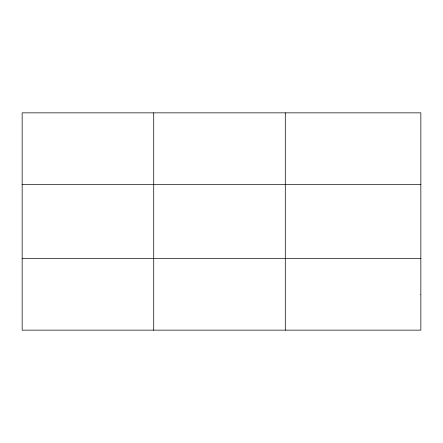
<?xml version="1.0" encoding="UTF-8"?>
<svg xmlns="http://www.w3.org/2000/svg" width="443" height="443" viewBox="0 0 443 443"><rect width="100%" height="100%" fill="white"/><g stroke="black" fill="none" stroke-linecap="round" stroke-linejoin="round"><path stroke-width="0.66" d="M153.721 330.146L153.721 112.854M285.292 330.146L285.292 112.854M22.15 184.559L420.85 184.559M22.15 258.441L420.85 258.441M420.85 294.296L420.85 330.146L22.15 330.146L22.15 112.854L420.85 112.854L420.85 294.296"/></g></svg>
